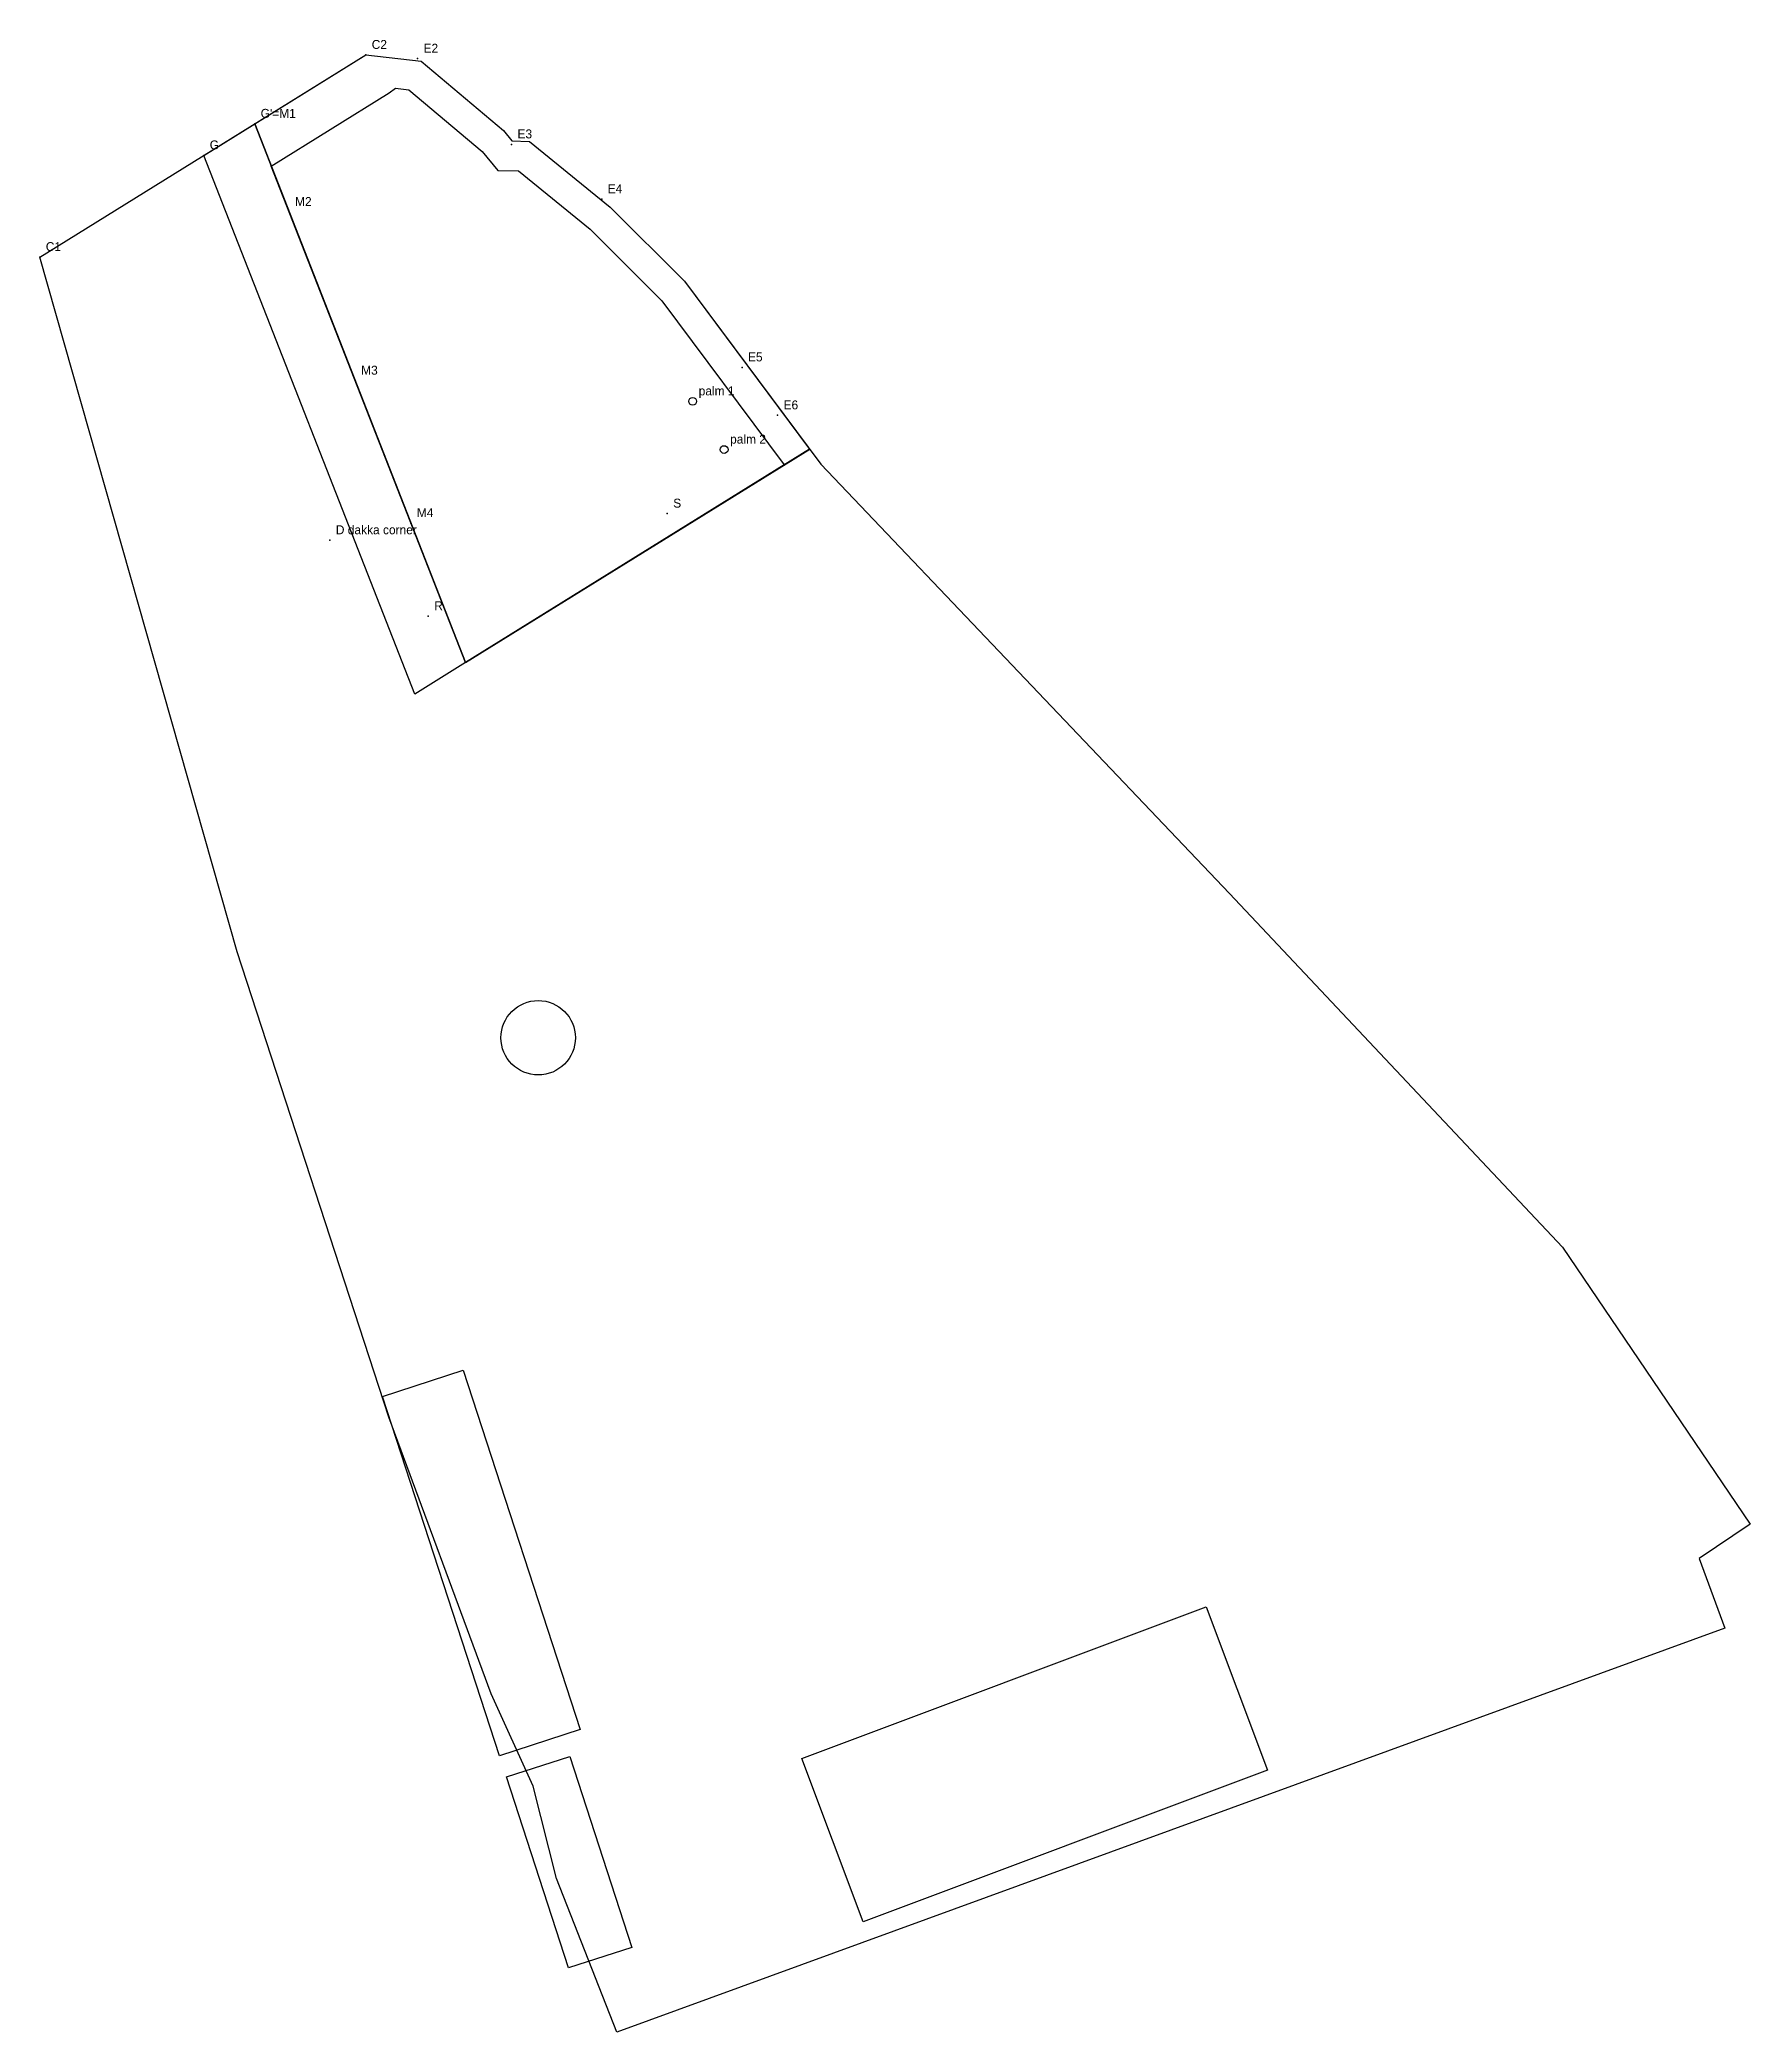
# Model space of a CAD drawing. Header units: metres. Extents: x 653028 to 653143, y 2380642 to 2380775.
import ezdxf

# ---------------------------------------------------------------- set-up
doc = ezdxf.new("R2010")
doc.units = ezdxf.units.M
for name, color, linetype in [('BOUNDARY', 7, 'Continuous'), ('BUILD_LAND', 3, 'Continuous'), ('CONTEXT_FROM_V3', 8, 'Continuous'), ('DRIVEWAY', 5, 'Continuous'), ('ENVELOPE', 94, 'Continuous'), ('M_LINE', 3, 'Continuous'), ('PALMS', 3, 'Continuous'), ('PEGS', 6, 'Continuous'), ('POINTS', 1, 'Continuous'), ('SOUTH_LINE_ILLUSTRATIVE', 2, 'Continuous'), ('TEXT', 7, 'Continuous'), ('WALL_MARKS', 1, 'Continuous'), ('WELL', 4, 'Continuous')]:
    doc.layers.add(name, color=color, linetype=linetype)

msp = doc.modelspace()

# ---------------------------------------------------------------- linework, layer by layer
at = {"layer": 'BOUNDARY'}
msp.add_lwpolyline([(653027.85, 2380760.78), (653049.74, 2380774.36), (653053.47, 2380773.93), (653058.98, 2380769.28), (653059.56, 2380768.58), (653060.73, 2380768.55), (653066.15, 2380764.14), (653071.14, 2380759.15), (653080.3, 2380746.87), (653107.76, 2380718.04), (653130.12, 2380694.28), (653142.72, 2380675.68), (653139.29, 2380673.36), (653141.02, 2380668.68), (653066.61, 2380641.55), (653062.54, 2380651.87), (653060.98, 2380658.08), (653058.17, 2380664.28), (653051.28, 2380682.85), (653041.1, 2380714.11)], close=True, dxfattribs=at)
at = {"layer": 'BUILD_LAND'}
msp.add_lwpolyline([(653042.28, 2380769.73), (653049.74, 2380774.36), (653053.47, 2380773.93), (653058.98, 2380769.28), (653059.56, 2380768.58), (653060.73, 2380768.55), (653066.15, 2380764.14), (653071.14, 2380759.15), (653079.55, 2380747.88), (653056.44, 2380733.54)], close=True, dxfattribs=at)
at = {"layer": 'CONTEXT_FROM_V3'}
for points in [[(653050.86, 2380684.25), (653056.28, 2380686.01), (653064.14, 2380661.88), (653058.72, 2380660.11)], [(653079.03, 2380659.93), (653106.19, 2380670.11), (653110.31, 2380659.14), (653083.14, 2380648.96)], [(653059.19, 2380658.69), (653063.44, 2380660.07), (653067.61, 2380647.24), (653063.36, 2380645.86)]]:
    msp.add_lwpolyline(points, close=True, dxfattribs=at)
at = {"layer": 'DRIVEWAY'}
msp.add_lwpolyline([(653038.86, 2380767.61), (653042.28, 2380769.73), (653056.44, 2380733.54), (653053.03, 2380731.42)], close=True, dxfattribs=at)
at = {"layer": 'ENVELOPE'}
msp.add_lwpolyline([(653056.44, 2380733.54), (653043.39, 2380766.89), (653051.32, 2380771.81), (653051.73, 2380772.12), (653052.64, 2380772.01), (653057.55, 2380767.87), (653058.6, 2380766.6), (653060, 2380766.57), (653064.81, 2380762.65), (653069.62, 2380757.84), (653077.84, 2380746.82)], close=True, dxfattribs=at)
at = {"layer": 'M_LINE'}
msp.add_lwpolyline([(653042.28, 2380769.73), (653056.44, 2380733.54)], dxfattribs=at)
at = {"layer": 'PALMS'}
for centre in [(653071.7, 2380751.09), (653073.81, 2380747.85)]:
    msp.add_circle(centre, 0.26, dxfattribs=at)
at = {"layer": 'PEGS'}
for p in [(653042.28, 2380769.73), (653044.59, 2380763.81), (653049.03, 2380752.48), (653069.99, 2380743.55), (653052.77, 2380742.91), (653053.94, 2380736.66)]:
    msp.add_point(p, dxfattribs=at)
at = {"layer": 'POINTS'}
for p in [(653049.74, 2380774.36), (653038.86, 2380767.61), (653027.85, 2380760.78), (653047.33, 2380741.76)]:
    msp.add_point(p, dxfattribs=at)
at = {"layer": 'SOUTH_LINE_ILLUSTRATIVE'}
msp.add_lwpolyline([(653056.43, 2380733.54), (653079.56, 2380747.88)], dxfattribs=at)
at = {"layer": 'WALL_MARKS'}
for p in [(653053.22, 2380774.11), (653059.53, 2380768.35), (653065.59, 2380764.67), (653075.01, 2380753.37), (653077.4, 2380750.15)]:
    msp.add_point(p, dxfattribs=at)
at = {"layer": 'WELL'}
msp.add_circle((653061.32, 2380708.34), 2.5, dxfattribs=at)

# ---------------------------------------------------------------- texts
at = {"layer": 'TEXT'}
for s, p in [('C2', (653050.14, 2380774.76)), ('E2', (653053.62, 2380774.51)), ("G'=M1", (653042.68, 2380770.13)), ('E3', (653059.93, 2380768.75)), ('G', (653039.26, 2380768.01)), ('M2', (653044.99, 2380764.21)), ('E4', (653065.99, 2380765.07)), ('C1', (653028.25, 2380761.18)), ('E5', (653075.41, 2380753.77)), ('M3', (653049.43, 2380752.88)), ('palm 1', (653072.1, 2380751.49)), ('E6', (653077.8, 2380750.55)), ('palm 2', (653074.21, 2380748.25)), ('M4', (653053.17, 2380743.31)), ('S', (653070.39, 2380743.95)), ('D dakka corner', (653047.73, 2380742.16)), ('R', (653054.34, 2380737.06))]:
    msp.add_text(s, height=0.6, dxfattribs=at).set_placement(p)

doc.saveas('drawing.dxf')
